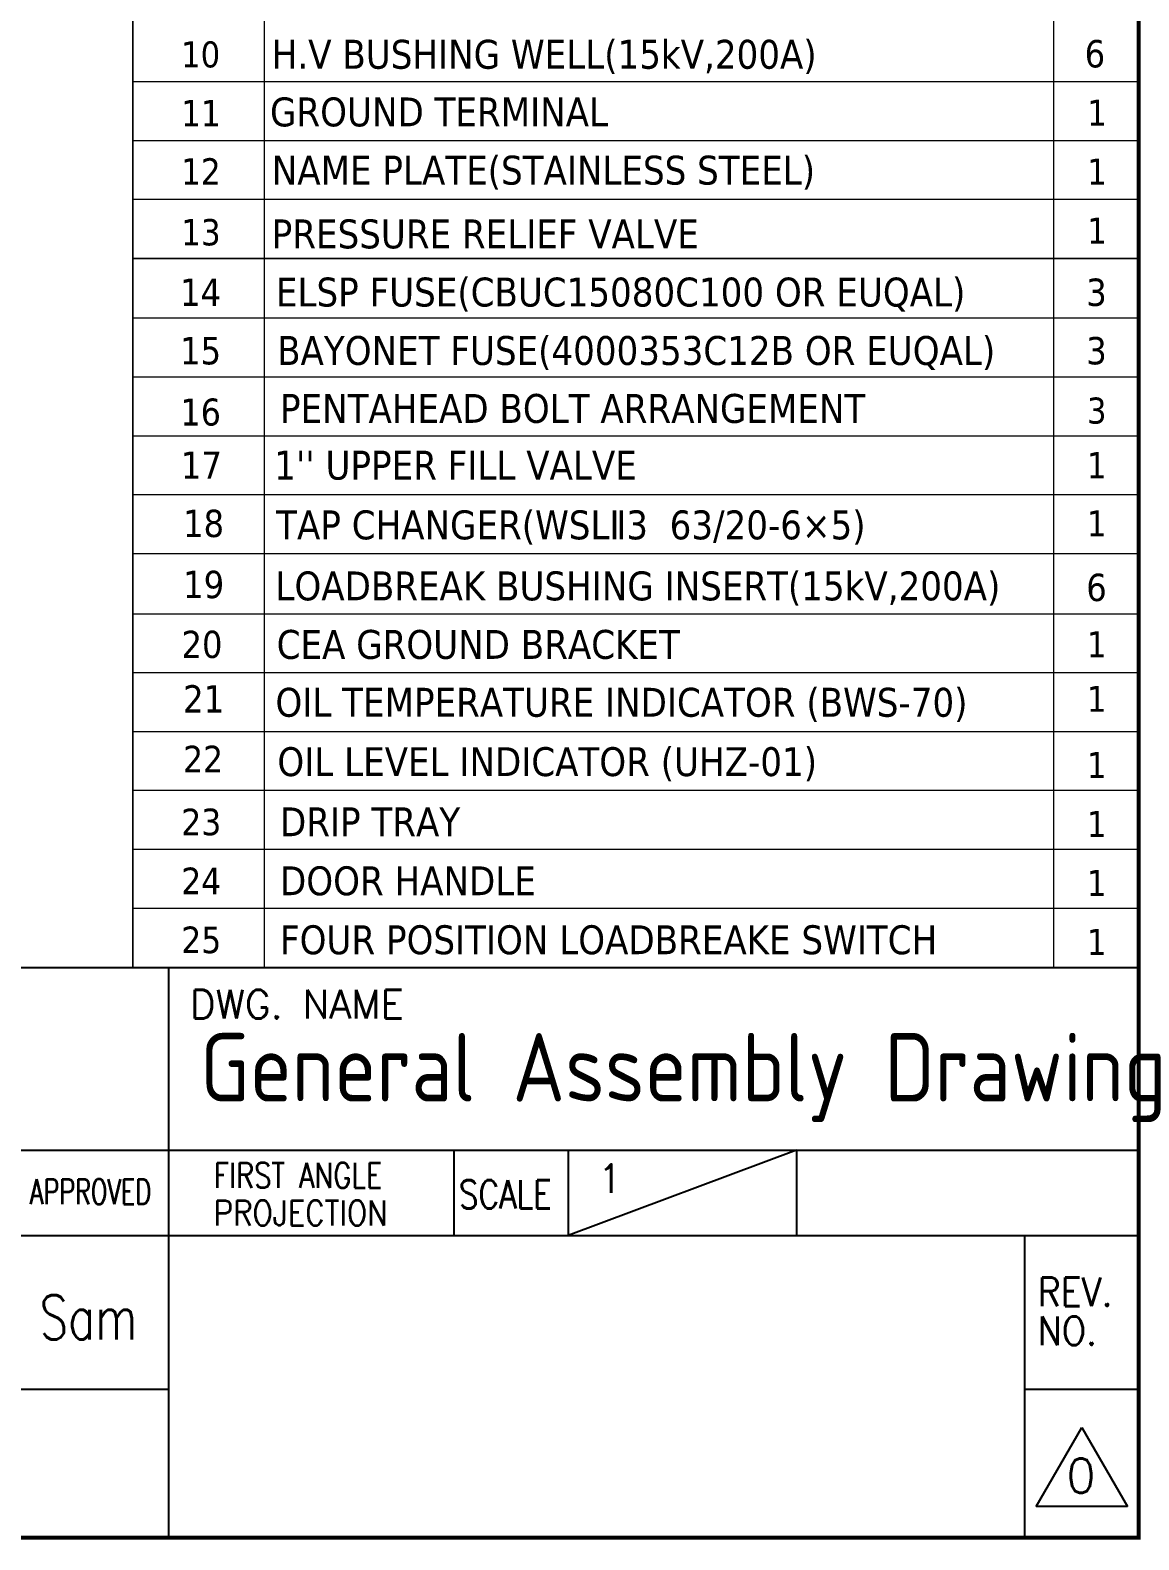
# Model space of a CAD drawing. Header units: millimetres. Extents: x 248233 to 259628, y -181361 to -174035.
# Drawn here: x 255951 to 258347, y -181094 to -177829 of the extents above; entities that cross this region are included whole.
import ezdxf

# ---------------------------------------------------------------- set-up
doc = ezdxf.new("R2010")
doc.units = ezdxf.units.MM
doc.header["$LTSCALE"] = 13
doc.layers.add('1', color=4, linetype='Continuous')
doc.layers.add('2', color=3, linetype='Continuous')
doc.layers.add('铁心', color=3, linetype='Continuous', lineweight=0)
doc.styles.add('ROMANS', font='romans.shx', dxfattribs={"bigfont": 'whgtxt.shx'})
doc.styles.get("Standard").update_dxf_attribs({"font": 'gbenor.shx', "bigfont": 'gbcbig.shx'})
doc.styles.add('Tahoma$001', font='tahoma.ttf', dxfattribs={"height": 2.159784})
doc.styles.add('Tahoma_txtstyle_28.05_0_0', font='tahoma.ttf')
doc.styles.add('Tahoma_txtstyle_28.49_0_0', font='tahoma.ttf')
doc.styles.add('Tahoma_txtstyle_28.73_0_0', font='tahoma.ttf')
doc.styles.add('Tahoma_txtstyle_28.76_0_0', font='tahoma.ttf')
doc.styles.add('Tahoma_txtstyle_28.82_0_0', font='tahoma.ttf')
doc.styles.add('Tahoma_txtstyle_28.83_0_0', font='tahoma.ttf')
doc.styles.add('Tahoma_txtstyle_28.87_0_0', font='tahoma.ttf')
doc.styles.add('Tahoma_txtstyle_28.88_0_0', font='tahoma.ttf')
doc.styles.add('Tahoma_txtstyle_28.93_0_0', font='tahoma.ttf')

msp = doc.modelspace()

# ---------------------------------------------------------------- linework, layer by layer
at = {"layer": '1', "const_width": 8.634}
msp.add_lwpolyline([(248874.328, -181089.568), (258346.648, -181089.568), (258346.648, -174281.338), (248874.328, -174281.338), (248874.328, -181089.568)], dxfattribs=at)
at = {"layer": '2'}
for p, q in [((254646.523, -179856.193), (258346.648, -179856.193)), ((256249.911, -179856.193), (256249.911, -181089.568)), ((248874.328, -180250.873), (258346.648, -180250.873)), ((256866.598, -180250.873), (256866.598, -180435.879)), ((257606.623, -180250.873), (257113.273, -180435.879)), ((257113.273, -180250.873), (257113.273, -180435.879)), ((257606.623, -180250.873), (257606.623, -180435.879)), ((254646.523, -180435.879), (256249.911, -180435.879)), ((256249.911, -180435.879), (258346.648, -180435.879)), ((258099.973, -180435.879), (258099.973, -181089.568)), ((254646.523, -180768.094), (256249.911, -180768.094)), ((258099.973, -180768.094), (258346.648, -180768.094)), ((258124.641, -181021.701), (258223.311, -180850.799)), ((258223.311, -180850.799), (258321.981, -181021.701)), ((258321.981, -181021.701), (258124.641, -181021.701))]:
    msp.add_line(p, q, dxfattribs=at)
at = {"layer": '铁心'}
for points in [[(256172.75, -179856.193), (256172.75, -176404.677)], [(258162.421, -176532.178), (258162.421, -179856.193)], [(256172.75, -178068.007), (256172.75, -177044.298), (256172.75, -177044.298)], [(256172.75, -177171.269), (256172.75, -179856.193)], [(256456.849, -177171.269), (256456.849, -179856.193)], [(258346.648, -179473.691), (258346.648, -177298.77)], [(258346.648, -177940.507), (256172.75, -177940.507), (256172.75, -177940.507)], [(258346.648, -178068.007), (256172.75, -178068.007), (256172.75, -178068.007)], [(258346.648, -178195.508), (256172.75, -178195.508), (256172.75, -178195.508)], [(258346.648, -178322.48), (256172.75, -178322.48)], [(256172.75, -179856.193), (256172.75, -178322.48), (258346.648, -178322.48)], [(256172.75, -178322.48), (256172.75, -179856.193)], [(256456.849, -178322.48), (256456.849, -179856.193)], [(258346.648, -178452.097), (256172.75, -178452.097)], [(258346.648, -178579.598), (256172.75, -178579.598)], [(258346.648, -178707.099), (256172.75, -178707.099)], [(258346.648, -178834.07), (256172.75, -178834.07)], [(258346.648, -178961.571), (256172.75, -178961.571), (256172.75, -178961.571)], [(258346.648, -179091.717), (256172.75, -179091.717), (256172.75, -179091.717)], [(258346.648, -179218.689), (256172.75, -179218.689), (256172.75, -179218.689)], [(258346.648, -179346.19), (256172.75, -179346.19), (256172.75, -179346.19)], [(258346.648, -179473.691), (256172.75, -179473.691), (256172.75, -179473.691)], [(258346.648, -179601.191), (256172.75, -179601.191), (256172.75, -179601.191)], [(258346.648, -179728.692), (256172.75, -179728.692), (256172.75, -179728.692)], [(258346.648, -179728.692), (256172.75, -179728.692), (256172.75, -179728.692)], [(258346.648, -179728.692), (256172.75, -179728.692), (256172.75, -179728.692)], [(258346.648, -179728.692), (256172.75, -179728.692), (256172.75, -179728.692)], [(258346.648, -179856.193), (256172.75, -179856.193), (256172.75, -179856.193)]]:
    msp.add_lwpolyline(points, dxfattribs=at)

# ---------------------------------------------------------------- texts
at = {"layer": '1', "color": 4}
msp.add_text('General Assembly Drawing', height=148.005, dxfattribs=at).set_placement((256318.225, -180145.953))
at = {"layer": '2', "style": 'ROMANS'}
for s, height, p in [('DWG. NAME', 61.6688, (256296.077, -179966.48)), ('1', 61.669, (257177.356, -180343.679))]:
    msp.add_text(s, height=height, dxfattribs=at).set_placement(p)
for s, height, width, p in [('FIRST ANGLE', 54.2685, 0.8, (256347.274, -180332.746)), ('APPROVED', 54.2685, 0.7, (255950.058, -180368.085)), ('SCALE', 61.6688, 0.8, (256877.501, -180377.463)), ('PROJECTION', 54.2685, 0.86, (256347.274, -180414.078)), ('REV.', 61.6688, 0.9, (258128.021, -180588.513)), ('Sam', 95.5126, 0.75, (255971.267, -180660.357)), ('NO.', 61.6688, 0.9, (258128.021, -180672.612))]:
    msp.add_text(s, height=height, dxfattribs=dict(at, width=width)).set_placement(p)
at = {"layer": '2', "color": 4, "style": 'ROMANS'}
msp.add_text('0', height=74.002, dxfattribs=at).set_placement((258190.177, -180992.097))
at = {"layer": '铁心'}
for s, height, style, p in [('10', 56.2955, 'Tahoma$001', (256276.972, -177909.557)), ('H.V BUSHING WELL(15kV,200A) ', 62.4904, 'Tahoma$001', (256472.85, -177912.399)), ('6', 59.279, 'Tahoma_txtstyle_28.93_0_0', (258229.578, -177909.557)), ('11', 57.0667, 'Tahoma$001', (256276.972, -178037.058)), ('GROUND TERMINAL', 62.4904, 'Tahoma$001', (256469.147, -178037.058)), ('1', 55.902, 'Tahoma$001', (258235.397, -178035.471)), ('12', 56.9844, 'Tahoma$001', (256276.972, -178162.972)), ('NAME PLATE(STAINLESS STEEL)', 62.4904, 'Tahoma$001', (256472.85, -178162.972)), ('1', 56.282, 'Tahoma$001', (258235.397, -178162.972)), ('13', 56.9657, 'Tahoma$001', (256276.972, -178294.44)), ('PRESSURE RELIEF VALVE', 62.4904, 'Tahoma$001', (256472.85, -178300.867)), ('1', 56.282, 'Tahoma$001', (258235.397, -178290.737)), ('14', 59.1655, 'Tahoma_txtstyle_28.87_0_0', (256274.592, -178425.427)), ('ELSP FUSE(CBUC15080C100 OR EUQAL)', 62.4904, 'Tahoma$001', (256481.921, -178426.636)), ('3', 59.071, 'Tahoma$001', (258233.088, -178425.382)), ('15', 59.1655, 'Tahoma_txtstyle_28.87_0_0', (256274.592, -178551.775)), ('BAYONET FUSE(4000353C12B OR EUQAL)', 62.4904, 'Tahoma$001', (256484.566, -178552.984)), ('3', 59.071, 'Tahoma$001', (258233.088, -178551.73)), ('PENTAHEAD BOLT ARRANGEMENT', 62.4904, 'Tahoma$001', (256490.75, -178678.303)), ('16', 58.3833, 'Tahoma_txtstyle_28.49_0_0', (256275.462, -178684.053)), ('3', 56.282, 'Tahoma$001', (258234.646, -178679.887)), ('17', 59.0707, 'Tahoma_txtstyle_28.82_0_0', (256276.629, -178799.327)), ("1'' UPPER FILL VALVE", 62.4904, 'Tahoma$001', (256478.217, -178800.983)), ('1', 56.467, 'Tahoma$001', (258234.607, -178798.075)), ('18', 58.9317, 'Tahoma_txtstyle_28.76_0_0', (256281.339, -178925.161)), ('TAP CHANGER(WSLⅡ3  63/20-6×5)', 62.4904, 'Tahoma$001', (256482.45, -178930.166)), ('1', 55.902, 'Tahoma$001', (258234.727, -178923.705)), ('19', 59.1872, 'Tahoma_txtstyle_28.88_0_0', (256281.339, -179057.371)), ('LOADBREAK BUSHING INSERT(15kV,200A)', 62.4904, 'Tahoma$001', (256480.863, -179062.15)), ('6', 59.071, 'Tahoma_txtstyle_28.83_0_0', (258233.088, -179063.61)), ('20', 58.8708, 'Tahoma_txtstyle_28.73_0_0', (256278.008, -179186.713)), ('CEA GROUND BRACKET ', 62.4904, 'Tahoma$001', (256483.508, -179188.67)), ('1', 56.282, 'Tahoma$001', (258234.646, -179185.469)), ('21', 59.0707, 'Tahoma_txtstyle_28.82_0_0', (256281.339, -179304.697)), ('OIL TEMPERATURE INDICATOR (BWS-70)', 62.4904, 'Tahoma$001', (256480.863, -179313.821)), ('1', 55.902, 'Tahoma$001', (258234.727, -179303.173)), ('22', 57.4744, 'Tahoma_txtstyle_28.05_0_0', (256281.339, -179433.984)), ('OIL LEVEL INDICATOR (UHZ-01)', 62.4904, 'Tahoma$001', (256485.057, -179442.193)), ('1', 56.282, 'Tahoma$001', (258234.646, -179446.479)), ('23', 57.4744, 'Tahoma_txtstyle_28.05_0_0', (256277.462, -179570.089)), ('DRIP TRAY ', 62.4904, 'Tahoma$001', (256490.75, -179572.396)), ('1', 56.282, 'Tahoma$001', (258234.646, -179573.98)), ('24', 57.4744, 'Tahoma_txtstyle_28.05_0_0', (256277.462, -179697.59)), ('DOOR HANDLE', 62.4904, 'Tahoma$001', (256490.75, -179699.897)), ('1', 56.282, 'Tahoma$001', (258234.646, -179701.481)), ('25', 57.4744, 'Tahoma_txtstyle_28.05_0_0', (256277.462, -179825.091)), ('FOUR POSITION LOADBREAKE SWITCH', 62.4904, 'Tahoma$001', (256490.75, -179827.398)), ('1', 56.282, 'Tahoma$001', (258234.646, -179828.982))]:
    msp.add_text(s, height=height, dxfattribs=dict(at, style=style)).set_placement(p)

doc.saveas('drawing.dxf')
